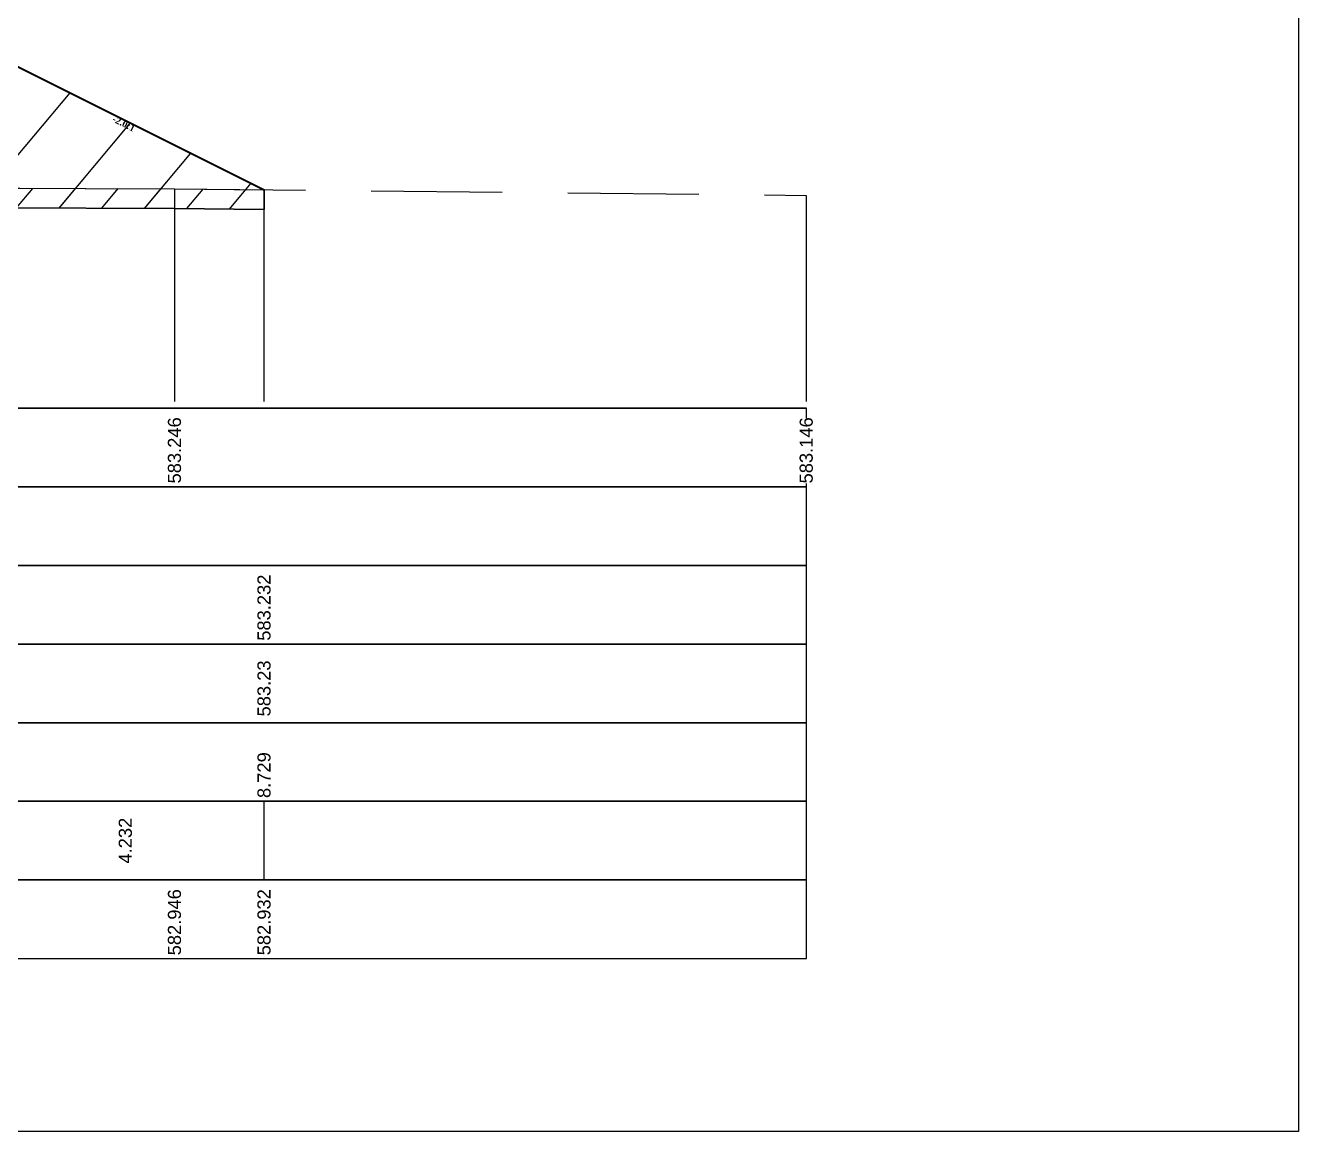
# Model space of a CAD drawing. Header units: millimetres. Extents: x 2762 to 3076, y 916 to 3305.
# Drawn here: x 2979.79 to 2999.21, y 2999.65 to 3016.52 of the extents above; entities that cross this region are included whole.
import ezdxf

# ---------------------------------------------------------------- set-up
doc = ezdxf.new("R2010")
doc.units = ezdxf.units.MM
doc.header["$LTSCALE"] = 2
doc.linetypes.add('CACHE', pattern=[9.525, 6.35, -3.175])
doc.linetypes.add('DASHED', pattern=[0.75, 0.5, -0.25])
doc.layers.add('C-ROAD-CORR', color=5, linetype='Continuous')
doc.layers.add('C-ROAD-SCTN', color=7, linetype='Continuous')
doc.styles.add('C3D_Etiquette', font='romans.shx')
doc.styles.add('C3D_Profil_Travers', font='romans.shx')

msp = doc.modelspace()

# ---------------------------------------------------------------- hatches: boundary and pattern name
at = {"linetype": 'Continuous', "lineweight": -3}
h = msp.add_hatch(dxfattribs=at)
h.set_pattern_fill('_U', color=3, angle=50, style=0, pattern_type=0)
h.set_pattern_definition([(50, (2963.3403, 3013.7426), (-0.766044, 0.64279), [])])
h.paths.add_polyline_path([(2963.34, 3013.743), (2963.583, 3013.985), (2965.083, 3014.045), (2968.808, 3015.908), (2976.805, 3016.227), (2979.201, 3016.132), (2983.433, 3014.016), (2983.433, 3013.716), (2982.067, 3013.73), (2974.35, 3013.755), (2972.183, 3013.755)])
h.paths.add_polyline_path([(2961.772, 3013.74), (2961.772, 3014.04), (2961.783, 3013.997), (2962.083, 3013.985), (2962.326, 3013.741)])
h = msp.add_hatch(dxfattribs=at)
h.set_pattern_fill('_U', color=150, scale=0.5, angle=50, style=0, pattern_type=0)
h.set_pattern_definition([(50, (2963.3403, 3013.7426), (-0.383022, 0.321394), [])])
h.paths.add_polyline_path([(2963.34, 3013.743), (2963.583, 3013.985), (2965.083, 3014.045), (2972.183, 3014.055), (2974.35, 3014.055), (2982.067, 3014.03), (2983.433, 3014.016), (2983.433, 3013.716), (2982.067, 3013.73), (2974.35, 3013.755), (2972.183, 3013.755)])
h.paths.add_polyline_path([(2961.772, 3014.04), (2965.083, 3014.045), (2963.583, 3013.985), (2963.34, 3013.743), (2962.326, 3013.741), (2962.083, 3013.985), (2961.783, 3013.997)])
h.paths.add_polyline_path([(2961.772, 3013.74), (2961.772, 3014.04), (2961.783, 3013.997), (2962.083, 3013.985), (2962.326, 3013.741)])

# ---------------------------------------------------------------- linework, layer by layer
at = {"color": 253, "linetype": 'Continuous', "lineweight": -3}
for p, q in [((2979.201, 3016.132), (2983.433, 3014.016)), ((2974.35, 3014.055), (2982.067, 3014.03)), ((2982.067, 3014.03), (2983.433, 3014.016)), ((2983.433, 3014.016), (2983.433, 3013.716)), ((2983.433, 3014.016), (2983.433, 3013.716)), ((2982.067, 3013.73), (2974.35, 3013.755)), ((2982.067, 3013.73), (2974.35, 3013.755)), ((2983.433, 3013.716), (2982.067, 3013.73)), ((2983.433, 3013.716), (2982.067, 3013.73))]:
    msp.add_line(p, q, dxfattribs=at)
at = {"color": 105, "linetype": 'DASHED', "lineweight": -3, "ltscale": 2}
for p, q in [((2974.705, 3014.054), (2982.067, 3014.03)), ((2982.067, 3014.03), (2991.705, 3013.929))]:
    msp.add_line(p, q, dxfattribs=at)
at = {"color": 98, "linetype": 'CACHE', "lineweight": -3}
for p, q in [((2982.067, 3014.03), (2982.067, 3010.784)), ((2991.705, 3013.929), (2991.705, 3010.784))]:
    msp.add_line(p, q, dxfattribs=at)
at = {"color": 8, "linetype": 'CACHE', "lineweight": -3}
msp.add_line((2983.433, 3010.784), (2983.433, 3014.016), dxfattribs=at)
at = {"color": 6, "linetype": 'Continuous', "lineweight": -3}
for p, q in [((2975.955, 3013.749), (2982.067, 3013.73)), ((2982.067, 3013.73), (2983.433, 3013.716))]:
    msp.add_line(p, q, dxfattribs=at)
at = {"color": 7, "linetype": 'Continuous', "lineweight": -3}
for p, q in [((2957.704, 3010.684), (2991.706, 3010.684)), ((2983.433, 3003.484), (2983.433, 3004.684))]:
    msp.add_line(p, q, dxfattribs=at)
for points in [[(2957.704, 3009.484), (2991.706, 3009.484), (2991.706, 3010.684), (2957.704, 3010.684)], [(2957.704, 3008.284), (2991.706, 3008.284), (2991.706, 3009.484), (2957.704, 3009.484)], [(2957.704, 3007.084), (2991.706, 3007.084), (2991.706, 3008.284), (2957.704, 3008.284)], [(2957.704, 3005.884), (2991.706, 3005.884), (2991.706, 3007.084), (2957.704, 3007.084)], [(2957.704, 3004.684), (2991.706, 3004.684), (2991.706, 3005.884), (2957.704, 3005.884)], [(2957.704, 3003.484), (2991.706, 3003.484), (2991.706, 3004.684), (2957.704, 3004.684)], [(2957.704, 3002.284), (2991.706, 3002.284), (2991.706, 3003.484), (2957.704, 3003.484)]]:
    msp.add_3dface(points, dxfattribs=at)
at = {"layer": 'C-ROAD-CORR', "color": 1, "linetype": 'Continuous', "lineweight": 40}
msp.add_line((2979.201, 3016.132), (2983.433, 3014.016), dxfattribs=at)
at = {"layer": 'C-ROAD-SCTN', "color": 154, "linetype": 'Continuous', "lineweight": -3}
msp.add_line((2979.201, 3016.132), (2983.433, 3014.016), dxfattribs=at)
at = {"layer": 'C-ROAD-SCTN', "color": 1, "linetype": 'Continuous', "lineweight": -3}
msp.add_line((2979.201, 3016.132), (2983.433, 3014.016), dxfattribs=at)

# ---------------------------------------------------------------- texts
at = {"color": 7, "linetype": 'Continuous', "lineweight": -3, "insert": (2981.316, 3015.07), "char_height": 0.1, "width": 0.34598, "attachment_point": 2, "rotation": 333.4349, "style": 'C3D_Etiquette'}
msp.add_mtext('{\\fTimes New Roman|b1|i0|c0|p18;-2.0:1}', dxfattribs=at)
at = {"color": 7, "linetype": 'Continuous', "lineweight": -3, "char_height": 0.2, "rotation": 90, "style": 'C3D_Profil_Travers'}
for s, insert, attachment_point in [('{\\fArial|b0|i0|c0|p34;583.23}', (2983.433, 3005.979), 4), ('{\\fArial|b0|i0|c0|p34;4.232}', (2981.317, 3004.084), 5)]:
    msp.add_mtext(s, dxfattribs=dict(at, insert=insert, attachment_point=attachment_point))

# ---------------------------------------------------------------- next in the draw order: texts
at = {"color": 7, "linetype": 'Continuous', "lineweight": -3, "char_height": 0.2, "attachment_point": 4, "rotation": 90, "style": 'C3D_Profil_Travers', "bg_fill": 3, "box_fill_scale": 1.000375, "bg_fill_color": 256, "bg_fill_true_color": 13158600, "bg_fill_transparency": 0}
for s, insert, width in [('{\\fArial|b0|i0|c0|p34;583.246}', (2982.067, 3009.534), 0.99539), ('{\\fArial|b0|i0|c0|p34;583.146}', (2991.705, 3009.534), 0.99539), ('{\\fArial|b0|i0|c0|p34;583.232}', (2983.433, 3007.134), 0.99347), ('{\\fArial|b0|i0|c0|p34;\\C256;8.729}', (2983.433, 3004.734), 0.68234), ('{\\fArial|b0|i0|c0|p34;582.946}', (2982.067, 3002.334), 0.99539), ('{\\fArial|b0|i0|c0|p34;582.932}', (2983.433, 3002.334), 0.99347)]:
    msp.add_mtext(s, dxfattribs=dict(at, insert=insert, width=width))

# ---------------------------------------------------------------- next in the draw order: linework, layer by layer
msp.add_lwpolyline([(2950.215, 3029.145), (2999.215, 3029.145), (2999.215, 2999.645), (2950.215, 2999.645)], close=True)

doc.saveas('drawing.dxf')
